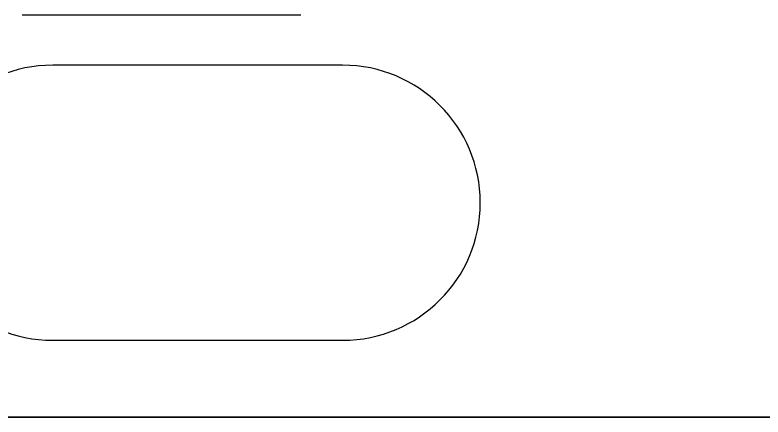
# Model space of a CAD drawing. Header units: millimetres. Extents: x -1589 to 88627, y 12943 to 76663.
# Drawn here: x 19285 to 20061, y 52805 to 53222 of the extents above; entities that cross this region are included whole.
import ezdxf

# ---------------------------------------------------------------- set-up
doc = ezdxf.new("R2010")
doc.units = ezdxf.units.MM
doc.header["$LTSCALE"] = 200
doc.layers.add('ztemper', color=7, linetype='Continuous')

# ---------------------------------------------------------------- blocks, each defined once
blk = doc.blocks.new('entry')
at = {"color": 7}
for p, q in [((-144.515, 36.488), (-174.559, 36.488)), ((-174.559, 7.962), (-144.515, 7.962)), ((-223.489, 0), (223.489, 0))]:
    blk.add_line(p, q, dxfattribs=at)
for centre, start, end in [((-174.559, 22.225), 90, 270), ((-144.515, 22.225), 270, 90)]:
    blk.add_arc(centre, 14.263, start, end, dxfattribs=at)
blk = doc.blocks.new('360 iPatch Cat6 24Port Panel')
at = {"color": 7, "linetype": 'Continuous', "lineweight": 25}
for p, q in [((108884.598, 33181.446), (108463.775, 33181.446)), ((108507.599, 33137.194), (108534.667, 33137.194))]:
    blk.add_line(p, q, dxfattribs=at)

msp = doc.modelspace()

# ---------------------------------------------------------------- block references
at = {"ltscale": 2, "xscale": 10.66757734301063, "yscale": 10.66757734301063, "zscale": 10.66757734301063}
for p in [(-1138220.24, -300271.49), (-1138220.24, -301160.49)]:
    msp.add_blockref('360 iPatch Cat6 24Port Panel', p, dxfattribs=at)
at = {"layer": 'ztemper', "xscale": 10, "yscale": 10, "zscale": 10}
msp.add_blockref('entry', (21070.05, 52805.15), dxfattribs=at)

doc.saveas('drawing.dxf')
